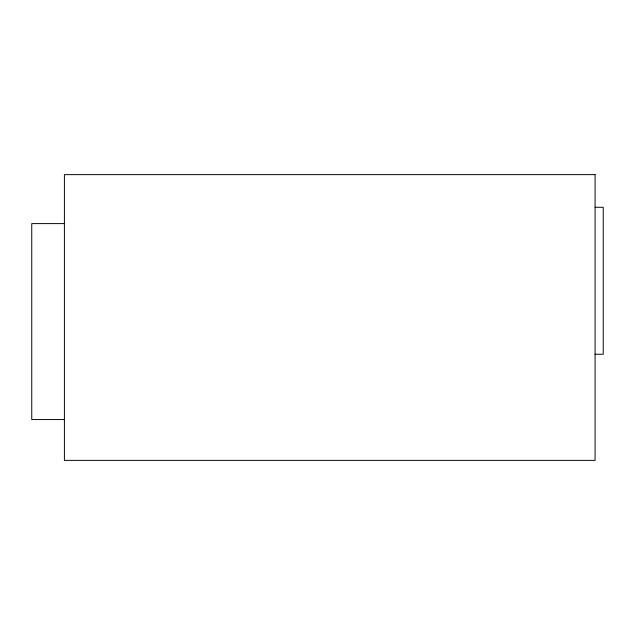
<?xml version="1.0" encoding="UTF-8"?>
<svg xmlns="http://www.w3.org/2000/svg" width="635" height="635" viewBox="0 0 635 635"><rect width="100%" height="100%" fill="white"/><g stroke="black" fill="none" stroke-linecap="round" stroke-linejoin="round"><path stroke-width="0.95" d="M595.082 207.28L603.25 207.28L603.25 354.243L595.082 354.243M64.405 223.607L31.75 223.607L31.75 419.552L64.405 419.552M595.082 174.625L64.405 174.625L64.405 460.375L595.082 460.375L595.082 174.625"/></g></svg>
